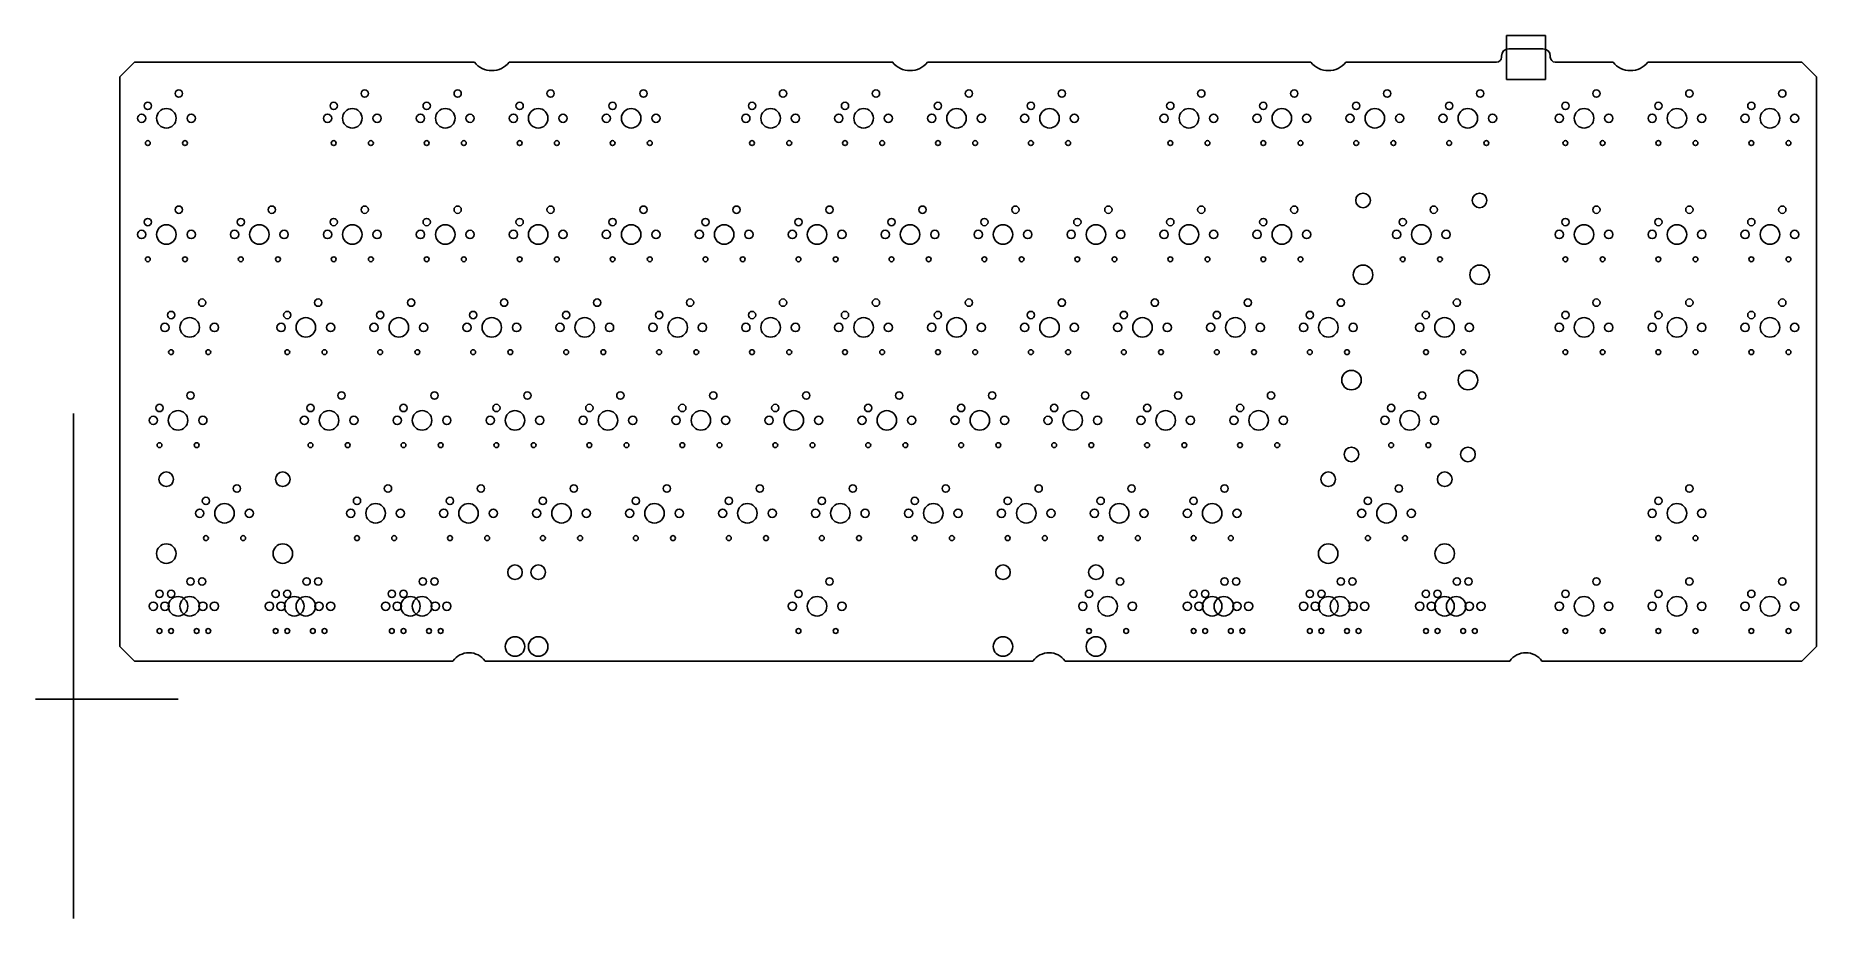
# Model space of a CAD drawing. Header units: millimetres. Extents: x 5 to 370, y -29 to 151.
import ezdxf

# ---------------------------------------------------------------- set-up
doc = ezdxf.new("R2010")
doc.units = ezdxf.units.MM
doc.layers.add('기판1.5t', color=102, linetype='Continuous')

msp = doc.modelspace()

# ---------------------------------------------------------------- linework, layer by layer
for p, q in [((13.03, 74.05), (13.03, -29.46)), ((34.47, 15.47), (5.28, 15.47))]:
    msp.add_line(p, q)
at = {"layer": '기판1.5t', "color": 5}
for p, q in [((306.69, 151.48), (314.69, 151.48)), ((306.69, 142.48), (306.69, 151.48)), ((314.69, 142.48), (314.69, 151.48)), ((22.56, 143.05), (22.56, 26.26)), ((306.69, 142.48), (314.69, 142.48)), ((370.22, 143.05), (370.22, 26.26))]:
    msp.add_line(p, q, dxfattribs=at)
at = {"layer": '기판1.5t'}
for p, q in [((22.56, 143.05), (25.56, 146.05)), ((95.2, 146.05), (25.56, 146.05)), ((180.92, 146.05), (102.32, 146.05)), ((266.65, 146.05), (188.05, 146.05)), ((304.69, 146.05), (273.77, 146.05)), ((305.69, 147.28), (305.69, 147.05)), ((314.19, 148.78), (307.19, 148.78)), ((315.69, 147.28), (315.69, 147.05)), ((328.56, 146.05), (316.69, 146.05)), ((367.22, 146.05), (335.68, 146.05)), ((367.22, 146.05), (370.22, 143.05)), ((22.56, 26.26), (25.56, 23.26)), ((370.22, 26.26), (367.22, 23.26)), ((25.56, 23.26), (90.8, 23.26)), ((97.38, 23.26), (209.67, 23.26)), ((216.26, 23.26), (307.4, 23.26)), ((313.98, 23.26), (367.22, 23.26))]:
    msp.add_line(p, q, dxfattribs=at)
for centre, radius in [((34.62, 139.61), 0.75), ((72.72, 139.61), 0.75), ((91.77, 139.61), 0.75), ((110.82, 139.61), 0.75), ((129.87, 139.61), 0.75), ((158.45, 139.61), 0.75), ((177.5, 139.61), 0.75), ((196.55, 139.61), 0.75), ((215.6, 139.61), 0.75), ((244.17, 139.61), 0.75), ((263.22, 139.61), 0.75), ((282.27, 139.61), 0.75), ((301.32, 139.61), 0.75), ((325.14, 139.61), 0.75), ((344.19, 139.61), 0.75), ((363.24, 139.61), 0.75), ((27, 134.53), 0.85), ((28.27, 137.07), 0.75), ((32.08, 134.53), 2), ((37.16, 134.53), 0.85), ((65.1, 134.53), 0.85), ((66.37, 137.07), 0.75), ((70.18, 134.53), 2), ((75.26, 134.53), 0.85), ((84.15, 134.53), 0.85), ((85.42, 137.07), 0.75), ((89.23, 134.53), 2), ((94.31, 134.53), 0.85), ((103.2, 134.53), 0.85), ((104.47, 137.07), 0.75), ((108.28, 134.53), 2), ((113.36, 134.53), 0.85), ((122.25, 134.53), 0.85), ((123.52, 137.07), 0.75), ((127.33, 134.53), 2), ((132.41, 134.53), 0.85), ((150.83, 134.53), 0.85), ((152.1, 137.07), 0.75), ((155.91, 134.53), 2), ((160.99, 134.53), 0.85), ((169.88, 134.53), 0.85), ((171.15, 137.07), 0.75), ((174.96, 134.53), 2), ((180.04, 134.53), 0.85), ((188.93, 134.53), 0.85), ((190.2, 137.07), 0.75), ((194.01, 134.53), 2), ((199.09, 134.53), 0.85), ((207.98, 134.53), 0.85), ((209.25, 137.07), 0.75), ((213.06, 134.53), 2), ((218.14, 134.53), 0.85), ((236.55, 134.53), 0.85), ((237.82, 137.07), 0.75), ((241.63, 134.53), 2), ((246.71, 134.53), 0.85), ((255.6, 134.53), 0.85), ((256.87, 137.07), 0.75), ((260.68, 134.53), 2), ((265.76, 134.53), 0.85), ((274.65, 134.53), 0.85), ((275.92, 137.07), 0.75), ((279.73, 134.53), 2), ((284.81, 134.53), 0.85), ((293.7, 134.53), 0.85), ((294.97, 137.07), 0.75), ((298.78, 134.53), 2), ((303.86, 134.53), 0.85), ((317.52, 134.53), 0.85), ((318.79, 137.07), 0.75), ((322.6, 134.53), 2), ((327.68, 134.53), 0.85), ((336.57, 134.53), 0.85), ((337.84, 137.07), 0.75), ((341.65, 134.53), 2), ((346.73, 134.53), 0.85), ((355.62, 134.53), 0.85), ((356.89, 137.07), 0.75), ((360.7, 134.53), 2), ((365.78, 134.53), 0.85), ((28.27, 129.45), 0.5), ((35.89, 129.45), 0.5), ((66.37, 129.45), 0.5), ((73.99, 129.45), 0.5), ((85.42, 129.45), 0.5), ((93.04, 129.45), 0.5), ((104.47, 129.45), 0.5), ((112.09, 129.45), 0.5), ((123.52, 129.45), 0.5), ((131.14, 129.45), 0.5), ((152.1, 129.45), 0.5), ((159.72, 129.45), 0.5), ((171.15, 129.45), 0.5), ((178.77, 129.45), 0.5), ((190.2, 129.45), 0.5), ((197.82, 129.45), 0.5), ((209.25, 129.45), 0.5), ((216.87, 129.45), 0.5), ((237.82, 129.45), 0.5), ((245.44, 129.45), 0.5), ((256.87, 129.45), 0.5), ((264.49, 129.45), 0.5), ((275.92, 129.45), 0.5), ((283.54, 129.45), 0.5), ((294.97, 129.45), 0.5), ((302.59, 129.45), 0.5), ((318.79, 129.45), 0.5), ((326.41, 129.45), 0.5), ((337.84, 129.45), 0.5), ((345.46, 129.45), 0.5), ((356.89, 129.45), 0.5), ((364.51, 129.45), 0.5), ((277.32, 117.7), 1.5), ((301.2, 117.7), 1.5), ((28.27, 113.26), 0.75), ((34.62, 115.8), 0.75), ((47.32, 113.26), 0.75), ((53.67, 115.8), 0.75), ((66.37, 113.26), 0.75), ((72.72, 115.8), 0.75), ((85.42, 113.26), 0.75), ((91.77, 115.8), 0.75), ((104.47, 113.26), 0.75), ((110.82, 115.8), 0.75), ((123.52, 113.26), 0.75), ((129.87, 115.8), 0.75), ((142.57, 113.26), 0.75), ((148.92, 115.8), 0.75), ((161.62, 113.26), 0.75), ((167.97, 115.8), 0.75), ((180.67, 113.26), 0.75), ((187.02, 115.8), 0.75), ((199.72, 113.26), 0.75), ((206.07, 115.8), 0.75), ((218.77, 113.26), 0.75), ((225.12, 115.8), 0.75), ((237.82, 113.26), 0.75), ((244.17, 115.8), 0.75), ((256.87, 113.26), 0.75), ((263.22, 115.8), 0.75), ((285.45, 113.26), 0.75), ((291.8, 115.8), 0.75), ((318.79, 113.26), 0.75), ((325.14, 115.8), 0.75), ((337.84, 113.26), 0.75), ((344.19, 115.8), 0.75), ((356.89, 113.26), 0.75), ((363.24, 115.8), 0.75), ((27, 110.72), 0.85), ((32.08, 110.72), 2), ((37.16, 110.72), 0.85), ((46.05, 110.72), 0.85), ((51.13, 110.72), 2), ((56.21, 110.72), 0.85), ((65.1, 110.72), 0.85), ((70.18, 110.72), 2), ((75.26, 110.72), 0.85), ((84.15, 110.72), 0.85), ((89.23, 110.72), 2), ((94.31, 110.72), 0.85), ((103.2, 110.72), 0.85), ((108.28, 110.72), 2), ((113.36, 110.72), 0.85), ((122.25, 110.72), 0.85), ((127.33, 110.72), 2), ((132.41, 110.72), 0.85), ((141.3, 110.72), 0.85), ((146.38, 110.72), 2), ((151.46, 110.72), 0.85), ((160.35, 110.72), 0.85), ((165.43, 110.72), 2), ((170.51, 110.72), 0.85), ((179.4, 110.72), 0.85), ((184.48, 110.72), 2), ((189.56, 110.72), 0.85), ((198.45, 110.72), 0.85), ((203.53, 110.72), 2), ((208.61, 110.72), 0.85), ((217.5, 110.72), 0.85), ((222.58, 110.72), 2), ((227.66, 110.72), 0.85), ((236.55, 110.72), 0.85), ((241.63, 110.72), 2), ((246.71, 110.72), 0.85), ((255.6, 110.72), 0.85), ((260.68, 110.72), 2), ((265.76, 110.72), 0.85), ((284.18, 110.72), 0.85), ((289.26, 110.72), 2), ((294.34, 110.72), 0.85), ((317.52, 110.72), 0.85), ((322.6, 110.72), 2), ((327.68, 110.72), 0.85), ((336.57, 110.72), 0.85), ((341.65, 110.72), 2), ((346.73, 110.72), 0.85), ((355.62, 110.72), 0.85), ((360.7, 110.72), 2), ((365.78, 110.72), 0.85), ((28.27, 105.64), 0.5), ((35.89, 105.64), 0.5), ((47.32, 105.64), 0.5), ((54.94, 105.64), 0.5), ((66.37, 105.64), 0.5), ((73.99, 105.64), 0.5), ((85.42, 105.64), 0.5), ((93.04, 105.64), 0.5), ((104.47, 105.64), 0.5), ((112.09, 105.64), 0.5), ((123.52, 105.64), 0.5), ((131.14, 105.64), 0.5), ((142.57, 105.64), 0.5), ((150.19, 105.64), 0.5), ((161.62, 105.64), 0.5), ((169.24, 105.64), 0.5), ((180.67, 105.64), 0.5), ((188.29, 105.64), 0.5), ((199.72, 105.64), 0.5), ((207.34, 105.64), 0.5), ((218.77, 105.64), 0.5), ((226.39, 105.64), 0.5), ((237.82, 105.64), 0.5), ((245.44, 105.64), 0.5), ((256.87, 105.64), 0.5), ((264.49, 105.64), 0.5), ((285.45, 105.64), 0.5), ((293.07, 105.64), 0.5), ((318.79, 105.64), 0.5), ((326.41, 105.64), 0.5), ((337.84, 105.64), 0.5), ((345.46, 105.64), 0.5), ((356.89, 105.64), 0.5), ((364.51, 105.64), 0.5), ((277.32, 102.46), 2), ((301.2, 102.46), 2), ((33.04, 94.21), 0.75), ((39.39, 96.75), 0.75), ((56.85, 94.21), 0.75), ((63.2, 96.75), 0.75), ((75.9, 94.21), 0.75), ((82.25, 96.75), 0.75), ((94.95, 94.21), 0.75), ((101.3, 96.75), 0.75), ((114, 94.21), 0.75), ((120.35, 96.75), 0.75), ((133.05, 94.21), 0.75), ((139.4, 96.75), 0.75), ((152.1, 94.21), 0.75), ((158.45, 96.75), 0.75), ((171.15, 94.21), 0.75), ((177.5, 96.75), 0.75), ((190.2, 94.21), 0.75), ((196.55, 96.75), 0.75), ((209.25, 94.21), 0.75), ((215.6, 96.75), 0.75), ((228.3, 94.21), 0.75), ((234.65, 96.75), 0.75), ((247.35, 94.21), 0.75), ((253.7, 96.75), 0.75), ((266.4, 94.21), 0.75), ((272.75, 96.75), 0.75), ((290.21, 94.21), 0.75), ((296.56, 96.75), 0.75), ((318.79, 94.21), 0.75), ((325.14, 96.75), 0.75), ((337.84, 94.21), 0.75), ((344.19, 96.75), 0.75), ((356.89, 94.21), 0.75), ((363.24, 96.75), 0.75), ((31.77, 91.67), 0.85), ((36.85, 91.67), 2), ((41.93, 91.67), 0.85), ((55.58, 91.67), 0.85), ((60.66, 91.67), 2), ((65.74, 91.67), 0.85), ((74.63, 91.67), 0.85), ((79.71, 91.67), 2), ((84.79, 91.67), 0.85), ((93.68, 91.67), 0.85), ((98.76, 91.67), 2), ((103.84, 91.67), 0.85), ((112.73, 91.67), 0.85), ((117.81, 91.67), 2), ((122.89, 91.67), 0.85), ((131.78, 91.67), 0.85), ((136.86, 91.67), 2), ((141.94, 91.67), 0.85), ((150.83, 91.67), 0.85), ((155.91, 91.67), 2), ((160.99, 91.67), 0.85), ((169.88, 91.67), 0.85), ((174.96, 91.67), 2), ((180.04, 91.67), 0.85), ((188.93, 91.67), 0.85), ((194.01, 91.67), 2), ((199.09, 91.67), 0.85), ((207.98, 91.67), 0.85), ((213.06, 91.67), 2), ((218.14, 91.67), 0.85), ((227.03, 91.67), 0.85), ((232.11, 91.67), 2), ((237.19, 91.67), 0.85), ((246.08, 91.67), 0.85), ((251.16, 91.67), 2), ((256.24, 91.67), 0.85), ((265.13, 91.67), 0.85), ((270.21, 91.67), 2), ((275.29, 91.67), 0.85), ((288.94, 91.67), 0.85), ((294.02, 91.67), 2), ((299.1, 91.67), 0.85), ((317.52, 91.67), 0.85), ((322.6, 91.67), 2), ((327.68, 91.67), 0.85), ((336.57, 91.67), 0.85), ((341.65, 91.67), 2), ((346.73, 91.67), 0.85), ((355.62, 91.67), 0.85), ((360.7, 91.67), 2), ((365.78, 91.67), 0.85), ((33.04, 86.59), 0.5), ((40.66, 86.59), 0.5), ((56.85, 86.59), 0.5), ((64.47, 86.59), 0.5), ((75.9, 86.59), 0.5), ((83.52, 86.59), 0.5), ((94.95, 86.59), 0.5), ((102.57, 86.59), 0.5), ((114, 86.59), 0.5), ((121.62, 86.59), 0.5), ((133.05, 86.59), 0.5), ((140.67, 86.59), 0.5), ((152.1, 86.59), 0.5), ((159.72, 86.59), 0.5), ((171.15, 86.59), 0.5), ((178.77, 86.59), 0.5), ((190.2, 86.59), 0.5), ((197.82, 86.59), 0.5), ((209.25, 86.59), 0.5), ((216.87, 86.59), 0.5), ((228.3, 86.59), 0.5), ((235.92, 86.59), 0.5), ((247.35, 86.59), 0.5), ((254.97, 86.59), 0.5), ((266.4, 86.59), 0.5), ((274.02, 86.59), 0.5), ((290.21, 86.59), 0.5), ((297.83, 86.59), 0.5), ((318.79, 86.59), 0.5), ((326.41, 86.59), 0.5), ((337.84, 86.59), 0.5), ((345.46, 86.59), 0.5), ((356.89, 86.59), 0.5), ((364.51, 86.59), 0.5), ((274.94, 80.87), 2), ((298.82, 80.87), 2), ((37.01, 77.7), 0.75), ((67.96, 77.7), 0.75), ((87.01, 77.7), 0.75), ((106.06, 77.7), 0.75), ((125.11, 77.7), 0.75), ((144.16, 77.7), 0.75), ((163.21, 77.7), 0.75), ((182.26, 77.7), 0.75), ((201.31, 77.7), 0.75), ((220.36, 77.7), 0.75), ((239.41, 77.7), 0.75), ((258.46, 77.7), 0.75), ((289.42, 77.7), 0.75), ((29.39, 72.62), 0.85), ((30.66, 75.16), 0.75), ((34.47, 72.62), 2), ((39.55, 72.62), 0.85), ((60.34, 72.62), 0.85), ((61.61, 75.16), 0.75), ((65.42, 72.62), 2), ((70.5, 72.62), 0.85), ((79.39, 72.62), 0.85), ((80.66, 75.16), 0.75), ((84.47, 72.62), 2), ((89.55, 72.62), 0.85), ((98.44, 72.62), 0.85), ((99.71, 75.16), 0.75), ((103.52, 72.62), 2), ((108.6, 72.62), 0.85), ((117.49, 72.62), 0.85), ((118.76, 75.16), 0.75), ((122.57, 72.62), 2), ((127.65, 72.62), 0.85), ((136.54, 72.62), 0.85), ((137.81, 75.16), 0.75), ((141.62, 72.62), 2), ((146.7, 72.62), 0.85), ((155.59, 72.62), 0.85), ((156.86, 75.16), 0.75), ((160.67, 72.62), 2), ((165.75, 72.62), 0.85), ((174.64, 72.62), 0.85), ((175.91, 75.16), 0.75), ((179.72, 72.62), 2), ((184.8, 72.62), 0.85), ((193.69, 72.62), 0.85), ((194.96, 75.16), 0.75), ((198.77, 72.62), 2), ((203.85, 72.62), 0.85), ((212.74, 72.62), 0.85), ((214.01, 75.16), 0.75), ((217.82, 72.62), 2), ((222.9, 72.62), 0.85), ((231.79, 72.62), 0.85), ((233.06, 75.16), 0.75), ((236.87, 72.62), 2), ((241.95, 72.62), 0.85), ((250.84, 72.62), 0.85), ((252.11, 75.16), 0.75), ((255.92, 72.62), 2), ((261, 72.62), 0.85), ((281.8, 72.62), 0.85), ((283.07, 75.16), 0.75), ((286.88, 72.62), 2), ((291.96, 72.62), 0.85), ((30.66, 67.54), 0.5), ((38.28, 67.54), 0.5), ((61.61, 67.54), 0.5), ((69.23, 67.54), 0.5), ((80.66, 67.54), 0.5), ((88.28, 67.54), 0.5), ((99.71, 67.54), 0.5), ((107.33, 67.54), 0.5), ((118.76, 67.54), 0.5), ((126.38, 67.54), 0.5), ((137.81, 67.54), 0.5), ((145.43, 67.54), 0.5), ((156.86, 67.54), 0.5), ((164.48, 67.54), 0.5), ((175.91, 67.54), 0.5), ((183.53, 67.54), 0.5), ((194.96, 67.54), 0.5), ((202.58, 67.54), 0.5), ((214.01, 67.54), 0.5), ((221.63, 67.54), 0.5), ((233.06, 67.54), 0.5), ((240.68, 67.54), 0.5), ((252.11, 67.54), 0.5), ((259.73, 67.54), 0.5), ((274.94, 65.63), 1.5), ((283.07, 67.54), 0.5), ((290.69, 67.54), 0.5), ((298.82, 65.63), 1.5), ((32.05, 60.55), 1.5), ((55.93, 60.55), 1.5), ((270.18, 60.55), 1.5), ((294.05, 60.55), 1.5), ((46.53, 58.65), 0.75), ((77.49, 58.65), 0.75), ((96.54, 58.65), 0.75), ((115.59, 58.65), 0.75), ((134.64, 58.65), 0.75), ((153.69, 58.65), 0.75), ((172.74, 58.65), 0.75), ((191.79, 58.65), 0.75), ((210.84, 58.65), 0.75), ((229.89, 58.65), 0.75), ((248.94, 58.65), 0.75), ((284.66, 58.65), 0.75), ((344.19, 58.65), 0.75), ((40.18, 56.11), 0.75), ((43.99, 53.57), 2), ((71.14, 56.11), 0.75), ((74.95, 53.57), 2), ((90.19, 56.11), 0.75), ((94, 53.57), 2), ((109.24, 56.11), 0.75), ((113.05, 53.57), 2), ((128.29, 56.11), 0.75), ((132.1, 53.57), 2), ((147.34, 56.11), 0.75), ((151.15, 53.57), 2), ((166.39, 56.11), 0.75), ((170.2, 53.57), 2), ((185.44, 56.11), 0.75), ((189.25, 53.57), 2), ((204.49, 56.11), 0.75), ((208.3, 53.57), 2), ((223.54, 56.11), 0.75), ((227.35, 53.57), 2), ((242.59, 56.11), 0.75), ((246.4, 53.57), 2), ((278.31, 56.11), 0.75), ((282.12, 53.57), 2), ((337.84, 56.11), 0.75), ((341.65, 53.57), 2), ((38.91, 53.57), 0.85), ((49.07, 53.57), 0.85), ((69.87, 53.57), 0.85), ((80.03, 53.57), 0.85), ((88.92, 53.57), 0.85), ((99.08, 53.57), 0.85), ((107.97, 53.57), 0.85), ((118.13, 53.57), 0.85), ((127.02, 53.57), 0.85), ((137.18, 53.57), 0.85), ((146.07, 53.57), 0.85), ((156.23, 53.57), 0.85), ((165.12, 53.57), 0.85), ((175.28, 53.57), 0.85), ((184.17, 53.57), 0.85), ((194.33, 53.57), 0.85), ((203.22, 53.57), 0.85), ((213.38, 53.57), 0.85), ((222.27, 53.57), 0.85), ((232.43, 53.57), 0.85), ((241.32, 53.57), 0.85), ((251.48, 53.57), 0.85), ((277.04, 53.57), 0.85), ((287.2, 53.57), 0.85), ((336.57, 53.57), 0.85), ((346.73, 53.57), 0.85), ((40.18, 48.49), 0.5), ((47.8, 48.49), 0.5), ((71.14, 48.49), 0.5), ((78.76, 48.49), 0.5), ((90.19, 48.49), 0.5), ((97.81, 48.49), 0.5), ((109.24, 48.49), 0.5), ((116.86, 48.49), 0.5), ((128.29, 48.49), 0.5), ((135.91, 48.49), 0.5), ((147.34, 48.49), 0.5), ((154.96, 48.49), 0.5), ((166.39, 48.49), 0.5), ((174.01, 48.49), 0.5), ((185.44, 48.49), 0.5), ((193.06, 48.49), 0.5), ((204.49, 48.49), 0.5), ((212.11, 48.49), 0.5), ((223.54, 48.49), 0.5), ((231.16, 48.49), 0.5), ((242.59, 48.49), 0.5), ((250.21, 48.49), 0.5), ((278.31, 48.49), 0.5), ((285.93, 48.49), 0.5), ((337.84, 48.49), 0.5), ((345.46, 48.49), 0.5), ((32.05, 45.31), 2), ((55.93, 45.31), 2), ((270.18, 45.31), 2), ((294.05, 45.31), 2), ((37.01, 39.6), 0.75), ((39.39, 39.6), 0.75), ((60.82, 39.6), 0.75), ((63.2, 39.6), 0.75), ((84.63, 39.6), 0.75), ((87.01, 39.6), 0.75), ((103.52, 41.5), 1.5), ((108.28, 41.5), 1.5), ((167.97, 39.6), 0.75), ((203.53, 41.5), 1.5), ((222.58, 41.5), 1.5), ((227.51, 39.6), 0.75), ((248.94, 39.6), 0.75), ((251.32, 39.6), 0.75), ((272.75, 39.6), 0.75), ((275.13, 39.6), 0.75), ((296.56, 39.6), 0.75), ((298.94, 39.6), 0.75), ((325.14, 39.6), 0.75), ((344.19, 39.6), 0.75), ((363.24, 39.6), 0.75), ((30.66, 37.06), 0.75), ((33.04, 37.06), 0.75), ((34.47, 34.52), 2), ((36.85, 34.52), 2), ((54.47, 37.06), 0.75), ((56.85, 37.06), 0.75), ((58.28, 34.52), 2), ((60.66, 34.52), 2), ((78.28, 37.06), 0.75), ((80.66, 37.06), 0.75), ((82.09, 34.52), 2), ((84.47, 34.52), 2), ((161.62, 37.06), 0.75), ((165.43, 34.52), 2), ((221.16, 37.06), 0.75), ((224.97, 34.52), 2), ((242.59, 37.06), 0.75), ((244.97, 37.06), 0.75), ((246.4, 34.52), 2), ((248.78, 34.52), 2), ((266.4, 37.06), 0.75), ((268.78, 37.06), 0.75), ((270.21, 34.52), 2), ((272.59, 34.52), 2), ((290.21, 37.06), 0.75), ((292.59, 37.06), 0.75), ((294.02, 34.52), 2), ((296.4, 34.52), 2), ((318.79, 37.06), 0.75), ((322.6, 34.52), 2), ((337.84, 37.06), 0.75), ((341.65, 34.52), 2), ((356.89, 37.06), 0.75), ((360.7, 34.52), 2), ((29.39, 34.52), 0.85), ((31.77, 34.52), 0.85), ((39.55, 34.52), 0.85), ((41.93, 34.52), 0.85), ((53.2, 34.52), 0.85), ((55.58, 34.52), 0.85), ((63.36, 34.52), 0.85), ((65.74, 34.52), 0.85), ((77.01, 34.52), 0.85), ((79.39, 34.52), 0.85), ((87.17, 34.52), 0.85), ((89.55, 34.52), 0.85), ((160.35, 34.52), 0.85), ((170.51, 34.52), 0.85), ((219.89, 34.52), 0.85), ((230.05, 34.52), 0.85), ((241.32, 34.52), 0.85), ((243.7, 34.52), 0.85), ((251.48, 34.52), 0.85), ((253.86, 34.52), 0.85), ((265.13, 34.52), 0.85), ((267.51, 34.52), 0.85), ((275.29, 34.52), 0.85), ((277.67, 34.52), 0.85), ((288.94, 34.52), 0.85), ((291.32, 34.52), 0.85), ((299.1, 34.52), 0.85), ((301.48, 34.52), 0.85), ((317.52, 34.52), 0.85), ((327.68, 34.52), 0.85), ((336.57, 34.52), 0.85), ((346.73, 34.52), 0.85), ((355.62, 34.52), 0.85), ((365.78, 34.52), 0.85), ((30.66, 29.44), 0.5), ((33.04, 29.44), 0.5), ((38.28, 29.44), 0.5), ((40.66, 29.44), 0.5), ((54.47, 29.44), 0.5), ((56.85, 29.44), 0.5), ((62.09, 29.44), 0.5), ((64.47, 29.44), 0.5), ((78.28, 29.44), 0.5), ((80.66, 29.44), 0.5), ((85.9, 29.44), 0.5), ((88.28, 29.44), 0.5), ((161.62, 29.44), 0.5), ((169.24, 29.44), 0.5), ((221.16, 29.44), 0.5), ((228.78, 29.44), 0.5), ((242.59, 29.44), 0.5), ((244.97, 29.44), 0.5), ((250.21, 29.44), 0.5), ((252.59, 29.44), 0.5), ((266.4, 29.44), 0.5), ((268.78, 29.44), 0.5), ((274.02, 29.44), 0.5), ((276.4, 29.44), 0.5), ((290.21, 29.44), 0.5), ((292.59, 29.44), 0.5), ((297.83, 29.44), 0.5), ((300.21, 29.44), 0.5), ((318.79, 29.44), 0.5), ((326.41, 29.44), 0.5), ((337.84, 29.44), 0.5), ((345.46, 29.44), 0.5), ((356.89, 29.44), 0.5), ((364.51, 29.44), 0.5), ((103.52, 26.26), 2), ((108.28, 26.26), 2), ((203.53, 26.26), 2), ((222.58, 26.26), 2)]:
    msp.add_circle(centre, radius, dxfattribs=at)
for centre, radius, start, end in [((98.76, 148.8), 4.5, 217.6699, 322.3301), ((184.48, 148.8), 4.5, 217.6699, 322.3301), ((270.21, 148.8), 4.5, 217.6699, 322.3301), ((304.69, 147.05), 1, 270, 0), ((307.19, 147.28), 1.5, 90, 180), ((314.19, 147.28), 1.5, 0, 90), ((316.69, 147.05), 1, 180, 270), ((332.12, 148.8), 4.5, 217.6699, 322.3301), ((94.09, 20.99), 4, 34.5761, 145.4239), ((212.97, 20.99), 4, 34.5761, 145.4239), ((310.69, 20.99), 4, 34.5761, 145.4239)]:
    msp.add_arc(centre, radius, start, end, dxfattribs=at)

doc.saveas('drawing.dxf')
